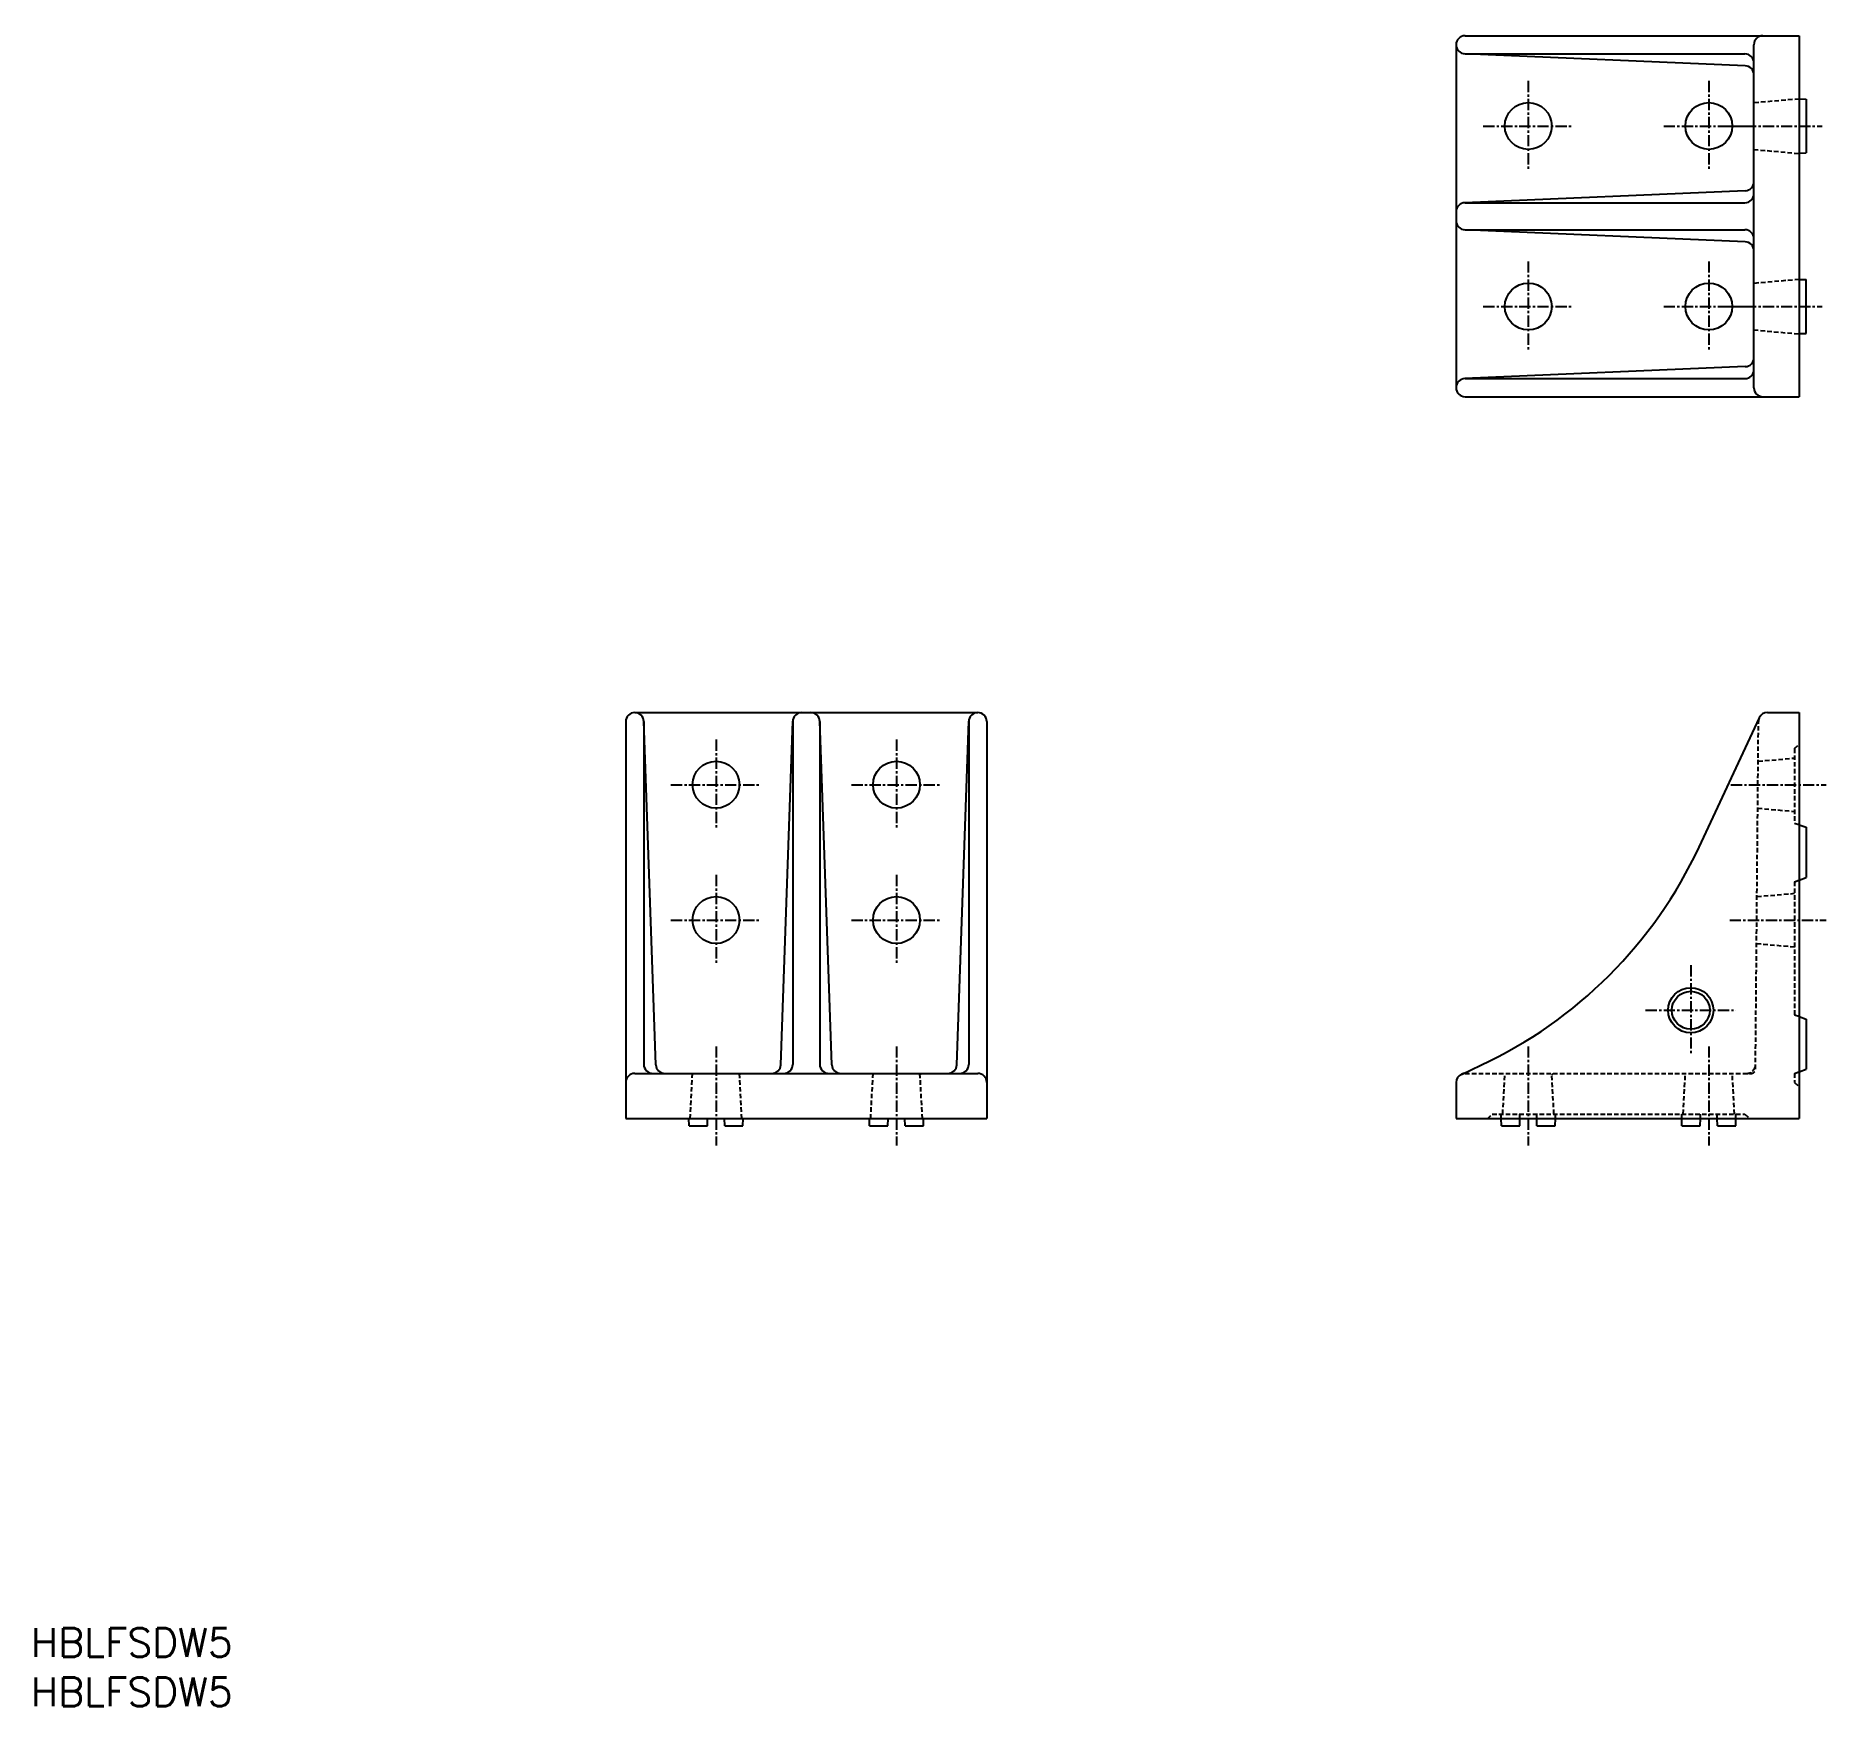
# Model space of a CAD drawing. Extents: x -55 to 143, y -29 to 157.
import ezdxf

# ---------------------------------------------------------------- set-up
doc = ezdxf.new("R2010")
doc.units = 0
doc.linetypes.add('CENTER', pattern=[2, 1.25, -0.25, 0.25, -0.25])
doc.linetypes.add('DASHED', pattern=[0.75, 0.5, -0.25])
doc.layers.get('0').update_dxf_attribs({"linetype": 'CONTINUOUS'})
doc.layers.add('CENTER', color=1, linetype='CENTER')
doc.styles.get("Standard").update_dxf_attribs({"font": 'txt.shx', "bigfont": 'bigfont.shx'})

msp = doc.modelspace()

# ---------------------------------------------------------------- linework, layer by layer
at = {"color": 7, "linetype": 'CONTINUOUS'}
for p, q in [((102.3, 155.57), (102.3, 117.57)), ((103.3, 156.57), (140.3, 156.57)), ((135.3, 117.57), (135.3, 155.57)), ((140.3, 156.57), (140.3, 116.57)), ((134.34, 153.24), (103.27, 154.57)), ((103.3, 154.57), (134.3, 154.57)), ((140.3, 149.57), (141.1, 149.55)), ((141.1, 149.55), (141.1, 143.58)), ((140.3, 143.57), (141.1, 143.58)), ((134.34, 139.4), (103.27, 138.07)), ((103.3, 138.07), (134.3, 138.07)), ((134.34, 133.74), (103.27, 135.07)), ((103.3, 135.07), (134.3, 135.07)), ((140.3, 129.57), (141.1, 129.55)), ((141.1, 123.58), (141.1, 129.55)), ((140.3, 123.57), (141.1, 123.58)), ((134.34, 119.9), (103.27, 118.57)), ((103.3, 118.57), (134.3, 118.57)), ((103.3, 116.57), (140.3, 116.57)), ((11.3, 81.57), (49.3, 81.57)), ((136.8, 81.57), (140.3, 81.57)), ((140.3, 81.57), (140.3, 36.57)), ((10.3, 80.57), (10.3, 36.57)), ((13.63, 42.53), (12.3, 80.6)), ((12.3, 80.57), (12.3, 42.57)), ((27.48, 42.53), (28.8, 80.6)), ((28.8, 80.57), (28.8, 42.57)), ((33.13, 42.53), (31.8, 80.6)), ((31.8, 80.57), (31.8, 42.57)), ((46.98, 42.53), (48.3, 80.6)), ((48.3, 80.57), (48.3, 42.57)), ((50.3, 80.57), (50.3, 36.57)), ((129.22, 66.66), (135.9, 80.99)), ((140.3, 69.14), (141.1, 68.85)), ((141.1, 68.85), (141.1, 63.29)), ((140.3, 63), (141.1, 63.29)), ((140.3, 47.89), (141.1, 47.6)), ((141.1, 47.6), (141.1, 42.04)), ((102.88, 41.47), (105.03, 42.48)), ((140.3, 41.75), (141.1, 42.04)), ((11.3, 41.57), (49.3, 41.57)), ((102.3, 40.57), (102.3, 36.57)), ((10.3, 36.57), (50.3, 36.57)), ((17.32, 35.77), (17.3, 36.57)), ((17.32, 35.77), (19.35, 35.77)), ((19.35, 35.77), (19.36, 36.57)), ((21.26, 35.77), (21.24, 36.57)), ((21.26, 35.77), (23.29, 35.77)), ((23.29, 35.77), (23.3, 36.57)), ((37.32, 35.77), (37.3, 36.57)), ((37.32, 35.77), (39.35, 35.77)), ((39.35, 35.77), (39.36, 36.57)), ((41.26, 35.77), (41.24, 36.57)), ((41.26, 35.77), (43.29, 35.77)), ((43.29, 35.77), (43.3, 36.57)), ((102.3, 36.57), (140.3, 36.57)), ((107.32, 35.77), (107.3, 36.57)), ((107.32, 35.77), (109.35, 35.77)), ((109.35, 35.77), (109.36, 36.57)), ((111.26, 35.77), (111.24, 36.57)), ((111.26, 35.77), (113.29, 35.77)), ((113.29, 35.77), (113.3, 36.57)), ((127.32, 35.77), (127.3, 36.57)), ((127.32, 35.77), (129.35, 35.77)), ((129.35, 35.77), (129.36, 36.57)), ((131.26, 35.77), (131.24, 36.57)), ((131.26, 35.77), (133.29, 35.77)), ((133.29, 35.77), (133.3, 36.57))]:
    msp.add_line(p, q, dxfattribs=at)
at = {"color": 3, "linetype": 'DASHED'}
for p, q in [((135.33, 149.17), (140.3, 149.6)), ((135.28, 143.97), (140.3, 143.53)), ((135.33, 129.17), (140.3, 129.6)), ((135.28, 123.97), (140.3, 123.53)), ((135.47, 42.06), (135.8, 80.58)), ((139.8, 77.57), (140.3, 78.07)), ((139.8, 77.57), (139.8, 69.32)), ((135.77, 76.17), (139.8, 76.52)), ((135.72, 70.97), (139.8, 70.61)), ((139.8, 69.32), (140.3, 69.14)), ((135.63, 61.17), (139.8, 61.53)), ((139.8, 62.82), (140.3, 63)), ((139.8, 62.82), (139.8, 48.07)), ((135.59, 55.97), (139.8, 55.6)), ((139.8, 48.07), (140.3, 47.89)), ((139.8, 41.57), (140.3, 41.75)), ((17.44, 36.57), (17.7, 41.57)), ((23.17, 36.57), (22.9, 41.57)), ((22.91, 41.43), (23.05, 41.57)), ((37.44, 36.57), (37.7, 41.57)), ((43.17, 36.57), (42.9, 41.57)), ((42.91, 41.43), (43.05, 41.57)), ((103.3, 41.57), (134.97, 41.57)), ((107.47, 37.07), (107.7, 41.57)), ((113.14, 37.07), (112.9, 41.57)), ((112.91, 41.43), (113.05, 41.57)), ((127.47, 37.07), (127.7, 41.57)), ((133.14, 37.07), (132.9, 41.57)), ((139.8, 41.57), (139.8, 40.57)), ((139.8, 40.57), (140.3, 40.07)), ((105.8, 36.57), (106.3, 37.07)), ((106.3, 37.07), (134.3, 37.07)), ((107.3, 36.57), (107.3, 37.07)), ((109.36, 36.57), (109.37, 37.07)), ((111.24, 36.57), (111.24, 37.07)), ((113.3, 36.57), (113.31, 37.07)), ((127.3, 36.57), (127.3, 37.07)), ((129.36, 36.57), (129.37, 37.07)), ((131.24, 36.57), (131.24, 37.07)), ((133.3, 36.57), (133.31, 37.07)), ((134.3, 37.07), (134.8, 36.57))]:
    msp.add_line(p, q, dxfattribs=at)
at = {"color": 7, "linetype": 'CONTINUOUS'}
for centre, radius in [((110.3, 146.57), 2.6), ((130.3, 146.57), 2.6), ((110.3, 126.57), 2.6), ((130.3, 126.57), 2.6), ((20.3, 73.57), 2.6), ((40.3, 73.57), 2.6), ((20.3, 58.57), 2.6), ((40.3, 58.57), 2.6), ((128.3, 48.57), 2.1)]:
    msp.add_circle(centre, radius, dxfattribs=at)
at = {"color": 3, "linetype": 'CONTINUOUS'}
msp.add_circle((128.3, 48.57), 2.5, dxfattribs=at)
at = {"color": 7, "linetype": 'CONTINUOUS'}
for centre, radius, start, end in [((103.3, 155.57), 1, 90, 270), ((136.3, 155.57), 1, 90, 180), ((134.3, 153.57), 1, 360, 90), ((134.3, 152.24), 1, 360, 88), ((134.3, 139.07), 1, 270, 0), ((134.3, 140.4), 1, 272, 360), ((103.3, 137.07), 1, 90, 180), ((103.3, 136.07), 1, 180, 270), ((134.3, 134.07), 1, 360, 90), ((134.3, 132.74), 1, 360, 88), ((134.3, 119.57), 1, 270, 0), ((134.3, 120.9), 1, 272, 360), ((103.3, 117.57), 1, 90, 270), ((136.3, 117.57), 1, 180, 270), ((11.3, 80.57), 1, 0, 180), ((29.8, 80.57), 1, 90, 180), ((30.8, 80.57), 1, 0, 90), ((49.3, 80.57), 1, 0, 180), ((136.8, 80.57), 1, 90, 155), ((83.9, 87.79), 50, 295, 335), ((13.3, 42.57), 1, 180, 270), ((14.63, 42.57), 1, 182, 270), ((26.48, 42.57), 1, 270, 358), ((27.8, 42.57), 1, 270, 0), ((32.8, 42.57), 1, 180, 270), ((34.13, 42.57), 1, 182, 270), ((45.98, 42.57), 1, 270, 358), ((47.3, 42.57), 1, 270, 0), ((11.3, 40.57), 1, 90, 180), ((49.3, 40.57), 1, 0, 90), ((103.3, 40.57), 1, 114.8511, 180)]:
    msp.add_arc(centre, radius, start, end, dxfattribs=at)
at = {"color": 3, "linetype": 'DASHED'}
for centre, radius, start, end in [((136.8, 80.57), 1, 155, 179.5), ((134.47, 42.57), 1, 270, 359.5), ((134.97, 42.07), 0.5, 270, 359.5), ((103.3, 40.57), 1, 90, 114.8511)]:
    msp.add_arc(centre, radius, start, end, dxfattribs=at)
at = {"layer": 'CENTER', "color": 1, "linetype": 'CENTER'}
for p, q in [((110.3, 151.57), (110.3, 141.57)), ((130.3, 151.57), (130.3, 141.57)), ((105.3, 146.57), (115.3, 146.57)), ((125.3, 146.57), (135.3, 146.57)), ((132.3, 146.57), (142.87, 146.57)), ((110.3, 131.57), (110.3, 121.57)), ((130.3, 131.57), (130.3, 121.57)), ((105.3, 126.57), (115.3, 126.57)), ((125.3, 126.57), (135.3, 126.57)), ((132.3, 126.57), (142.87, 126.57)), ((20.3, 78.57), (20.3, 68.57)), ((40.3, 78.57), (40.3, 68.57)), ((15.3, 73.57), (25.3, 73.57)), ((35.3, 73.57), (45.3, 73.57)), ((132.74, 73.57), (143.3, 73.57)), ((20.3, 63.57), (20.3, 53.57)), ((40.3, 63.57), (40.3, 53.57)), ((15.3, 58.57), (25.3, 58.57)), ((35.3, 58.57), (45.3, 58.57)), ((132.61, 58.57), (143.3, 58.57)), ((128.3, 53.57), (128.3, 43.57)), ((123.3, 48.57), (133.3, 48.57)), ((20.3, 44.57), (20.3, 33.57)), ((40.3, 44.57), (40.3, 33.57)), ((110.3, 44.57), (110.3, 33.57)), ((130.3, 44.57), (130.3, 33.57))]:
    msp.add_line(p, q, dxfattribs=at)

# ---------------------------------------------------------------- texts
at = {"color": 7, "linetype": 'CONTINUOUS'}
for p in [(-55.61, -23.1), (-55.61, -28.56)]:
    msp.add_text('HBLFSDW5', height=3.2, dxfattribs=at).set_placement(p)

doc.saveas('drawing.dxf')
